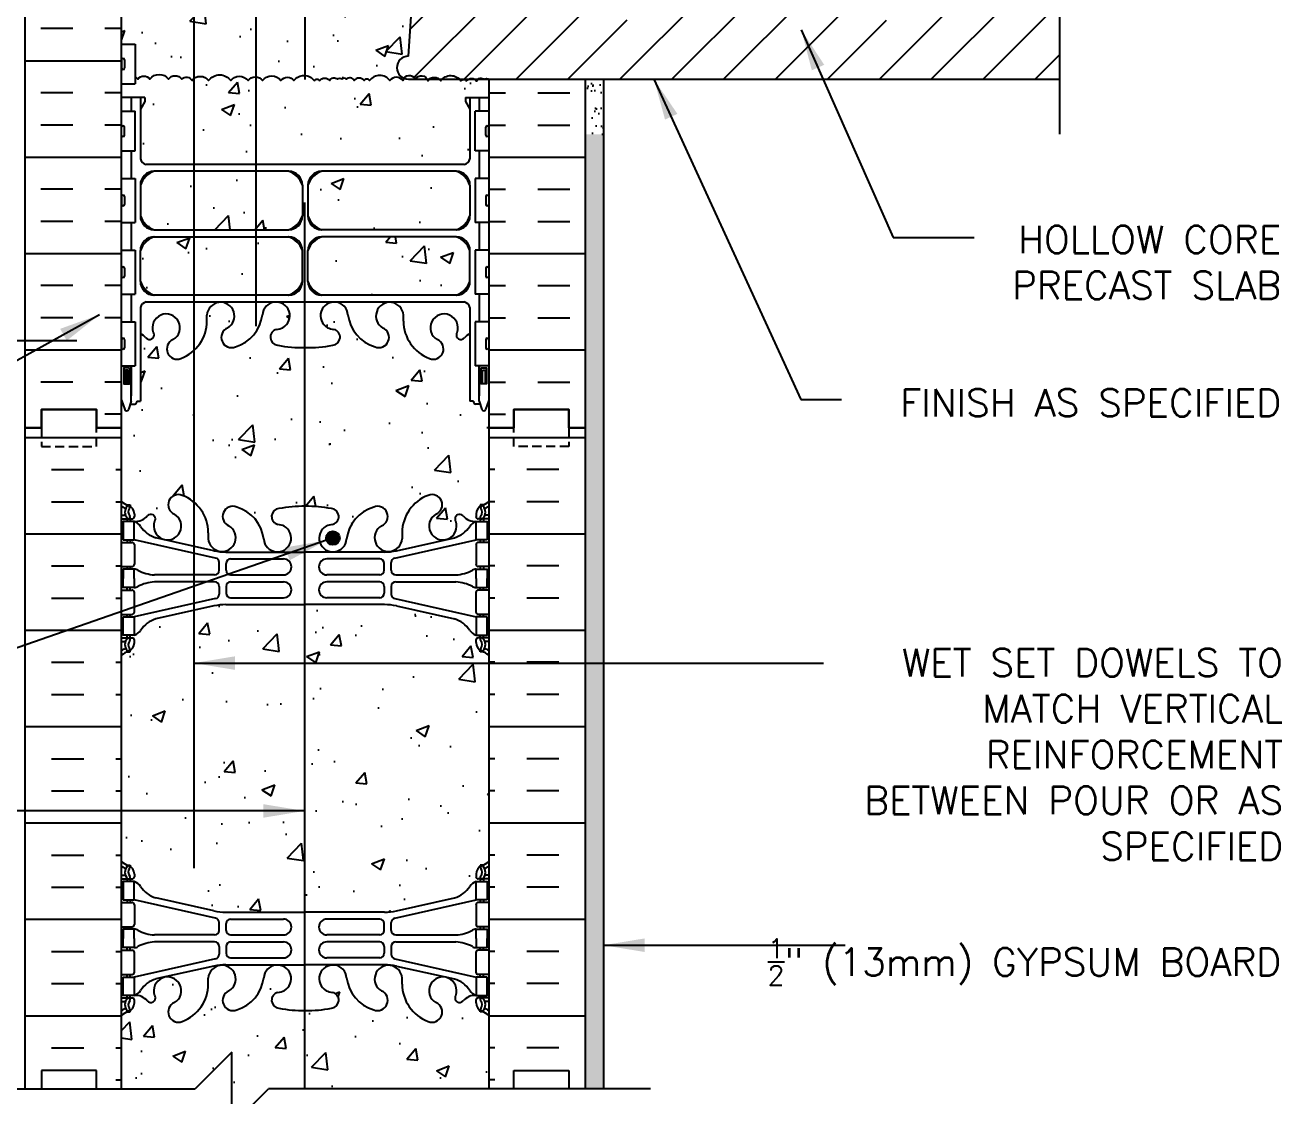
# Model space of a CAD drawing. Header units: inches. Extents: x 236.8 to 293.4, y 159.3 to 228.8.
# Drawn here: x 259.18 to 293.41, y 182.63 to 211.8 of the extents above; entities that cross this region are included whole.
import ezdxf

# ---------------------------------------------------------------- set-up
doc = ezdxf.new("R2010")
doc.units = ezdxf.units.IN
doc.header["$MEASUREMENT"] = 0
doc.linetypes.add('DASHED2', pattern=[0.375, 0.25, -0.125])
for name, color, linetype in [('HATCH', 12, 'Continuous'), ('line25', 2, 'Continuous'), ('LINE3', 3, 'Continuous'), ('LINE50', 5, 'Continuous'), ('LINE9', 9, 'Continuous'), ('TEXT', 4, 'Continuous'), ('Web_Edge', 9, 'Continuous')]:
    doc.layers.add(name, color=color, linetype=linetype)
doc.styles.add('DIM', font='romans.shx', dxfattribs={"width": 0.7})
doc.styles.add('ROMANS', font='romans.shx', dxfattribs={"height": 0.75})
doc.dimstyles.new('ext_12', dxfattribs={"dimscale": 12, "dimtxt": 0.09375, "dimasz": 0.09375, "dimexe": 0.09375, "dimexo": 0.0625, "dimgap": 0.0625, "dimtad": 1, "dimdec": 1, "dimzin": 3, "dimdsep": 46, "dimlunit": 4, "dimtxsty": 'DIM', "dimcen": 0.09, "dimdle": 0.09375, "dimclrt": 4, "dimadec": 0, "dimazin": 0, "dimtfac": 1, "dimtdec": 1, "dimtmove": 2, "dimatfit": 3, "dimfxl": 1, "dimfrac": 2, "dimtolj": 1, "dimtzin": 0, "dimarcsym": 0})

msp = doc.modelspace()

# ---------------------------------------------------------------- hatches: boundary and pattern name
at = {"layer": 'HATCH'}
h = msp.add_hatch(dxfattribs=at)
h.set_pattern_fill('AR-CONC', color=256, scale=0.5)
h.set_pattern_definition([(50, (0, 0), (3.5863, -0.31376), [0.375, -4.125]), (355, (0, 0), (-0.693757, 3.76096), [0.3, -3.3]), (100.4514, (0.299, -0.026), (2.892544, 3.4472), [0.3187, -3.50571]), (46.1842, (0, 1), (5.336207, -0.827596), [0.5625, -6.1875]), (96.6356, (0.4447, 0.931), (4.67331, 4.87059), [0.47805, -5.25857]), (351.1842, (0, 1), (4.67331, 4.87059), [0.45, -4.95]), (21, (0.5, 0.75), (2.984535, -2.013094), [0.375, -4.125]), (326, (0.5, 0.75), (1.216577, 3.62575), [0.3, -3.3]), (71.4514, (0.7487, 0.5822), (4.201112, 1.612656), [0.3187, -3.50571]), (37.5, (0, 0), (0.0607993, 1.6644693), [0, -3.26, 0, -3.35, 0, -3.3125]), (7.5, (0, 0), (1.315348, 1.972059), [0, -1.91, 0, -3.185, 0, -1.2625]), (327.5, (-1.115, 0), (2.669112, -0.1127744), [0, -1.25, 0, -3.9, 0, -5.175]), (317.5, (-1.615, 0), (2.915931, 0.500525), [0, -1.625, 0, -2.59, 0, -3.675])])
h.paths.add_polyline_path([(275.312, 216.824), (275.312, 218.324), (271.304, 218.324), (271.304, 217.926), (271.21, 217.739), (271.116, 217.926), (271.116, 218.324), (270.133, 218.324), (270.046, 217.077, -0.932515), (269.959, 215.833), (269.855, 214.352), (272.88, 214.67, -0.379205)])
h.paths.add_polyline_path([(275.312, 216.824, 0.379205), (272.88, 214.67, 2.637096)])
h.paths.add_polyline_path([(269.855, 214.352), (269.959, 215.833, 0.932515), (270.046, 217.077), (270.133, 218.324), (262.374, 218.324, 0.366745), (262.131, 218.113), (262.131, 217.129), (262.17, 217.129), (262.17, 215.929), (261.805, 215.929), (261.805, 215.179), (262.17, 215.179), (262.17, 213.979), (261.805, 213.979), (261.805, 213.229), (262.17, 213.229), (262.17, 212.029), (261.805, 212.029), (261.805, 211.279), (262.17, 211.279), (262.17, 210.398, -0.08702), (262.243, 210.324, -0.520567), (262.575, 210.324, -0.520567), (263.078, 210.324, -0.520567), (263.44, 210.324, -0.520567), (263.722, 210.284, -0.520567), (264.174, 210.284, -0.520567), (264.778, 210.284, -0.520567), (265.25, 210.284, -0.520567), (265.643, 210.284, -0.520567), (266.146, 210.284, -0.520567), (266.498, 210.284, -0.520567), (267.051, 210.284, -0.520567), (267.202, 210.284, -0.520567), (267.473, 210.284, -0.520567), (267.684, 210.324, -0.520567), (267.805, 210.324, -0.520567), (267.926, 210.324, -0.520567), (268.137, 210.284, -0.520567), (268.408, 210.284, -0.520567), (268.559, 210.284, -0.520567), (269.112, 210.284, -0.520567), (269.464, 210.284, -0.098321), (269.497, 210.348, -0.819194), (269.617, 210.949)])
h.paths.add_polyline_path([(271.805, 225.017), (271.805, 227.824), (265.805, 227.824), (264.805, 226.824), (264.805, 228.824), (263.805, 227.824), (261.805, 227.824), (261.805, 225.017, 0.088416), (261.951, 224.919), (262.041, 224.919), (262.041, 224.878, -0.249069), (262.151, 224.67), (262.151, 224.603, -0.414214), (262.088, 224.54), (262.041, 224.54), (262.041, 224.47), (262.146, 224.47, -0.168672), (262.332, 224.321, 0.17445), (262.739, 224.025), (264.32, 223.672, 0.054974), (264.647, 223.636), (266.805, 223.636), (268.963, 223.636, 0.054974), (269.29, 223.672), (270.871, 224.025, 0.17445), (271.278, 224.321, -0.168672), (271.464, 224.47), (271.569, 224.47), (271.569, 224.54), (271.521, 224.54, -0.414214), (271.459, 224.603), (271.459, 224.67, -0.249069), (271.569, 224.878), (271.569, 224.919), (271.659, 224.919, 0.08841)])
h.paths.add_polyline_path([(271.805, 220.824, 0.08841), (271.659, 220.922), (271.569, 220.922), (271.569, 220.963, -0.249069), (271.459, 221.17), (271.459, 221.238, -0.414214), (271.521, 221.3), (271.569, 221.3), (271.569, 221.37), (271.464, 221.37, 0.231736), (271.106, 221.219, -0.8344), (270.895, 221.345), (270.906, 221.366, 2.155404), (270.368, 221.172, -1), (270.154, 220.661, -0.311223), (269.445, 221.677), (269.446, 221.842, 1.661382), (268.885, 221.489, -1), (268.671, 220.978, -0.30095), (267.935, 221.85, 1.661382), (267.374, 221.497, 0.055617), (267.553, 221.452, -0.843243), (267.519, 221.02, -0.047544), (266.805, 220.955, -0.047544), (266.091, 221.02, -0.843243), (266.057, 221.452, 0.055617), (266.236, 221.497, 1.661382), (265.675, 221.85, -0.30095), (264.939, 220.978, -1), (264.725, 221.489, 1.661382), (264.164, 221.842), (264.165, 221.677, -0.311223), (263.456, 220.661, -1), (263.242, 221.172, 2.155404), (262.703, 221.366), (262.715, 221.345, -0.834375), (262.504, 221.219, 0.23174), (262.146, 221.37), (262.041, 221.37), (262.041, 221.3), (262.088, 221.3, -0.414214), (262.151, 221.238), (262.151, 221.17, -0.249069), (262.041, 220.963), (262.041, 220.922), (261.951, 220.922, 0.088416), (261.805, 220.824), (261.805, 218.824), (261.805, 217.129), (261.881, 217.129), (261.881, 218.131, -0.379462), (262.373, 218.574), (271.706, 218.574, -0.386179), (271.708, 218.324), (272.492, 218.324), (272.492, 218.824), (271.805, 218.824)])
h.paths.add_polyline_path([(271.022, 218.802), (271.397, 218.802), (271.397, 218.677, -1), (271.397, 218.614), (271.022, 218.614, -1), (271.022, 218.677)], flags=16)
h.paths.add_polyline_path([(271.295, 209.512), (271.175, 209.712), (271.175, 209.824), (271.805, 209.824), (271.805, 210.313, 0.05164), (271.795, 210.324), (271.694, 210.324, 0.048564), (271.684, 210.313, 0.031403), (271.672, 210.324), (271.513, 210.324, 0.123253), (271.473, 210.274, 0.112677), (271.418, 210.324), (271.255, 210.324, 0.10977), (271.201, 210.276, 0.520567), (271.05, 210.277, 0.045843), (271.011, 210.324), (270.535, 210.324, 0.042966), (270.497, 210.28, 0.07036), (270.456, 210.324), (270.185, 210.324, 0.067475), (270.145, 210.282, 0.061742), (270.128, 210.324), (269.617, 210.324, -0.099388), (269.497, 210.348, 0.098321), (269.464, 210.284, 0.520567), (269.112, 210.284, 0.520567), (268.559, 210.284, 0.520567), (268.408, 210.284, 0.520567), (268.137, 210.284, 0.520567), (267.926, 210.324, 0.520567), (267.805, 210.324, 0.520567), (267.684, 210.324, 0.520567), (267.473, 210.284, 0.520567), (267.202, 210.284, 0.520567), (267.051, 210.284, 0.520567), (266.498, 210.284, 0.520567), (266.146, 210.284, 0.520567), (265.643, 210.284, 0.520567), (265.25, 210.284, 0.520567), (264.778, 210.284, 0.520567), (264.174, 210.284, 0.520567), (263.722, 210.284, 0.520567), (263.44, 210.324, 0.520567), (263.078, 210.324, 0.520567), (262.575, 210.324, 0.520567), (262.243, 210.324, 0.08702), (262.17, 210.398), (262.17, 210.199), (261.805, 210.199), (261.805, 209.824), (262.435, 209.824), (262.435, 209.712), (262.315, 209.512), (262.315, 208.15, 0.268156), (262.476, 208.002), (271.134, 208.002, 0.268138), (271.295, 208.15)])
h.paths.add_polyline_path([(266.729, 207.44, 0.225652), (266.354, 207.815), (262.69, 207.815, 0.225652), (262.315, 207.44), (262.315, 206.599, 0.225652), (262.69, 206.224), (266.354, 206.224, 0.225652), (266.729, 206.599)])
h.paths.add_polyline_path([(266.354, 206.033), (262.69, 206.033, 0.225652), (262.315, 205.658), (262.315, 204.818, 0.225652), (262.69, 204.443), (266.354, 204.443, 0.225652), (266.729, 204.818), (266.729, 205.658, 0.225652)])
h.paths.add_polyline_path([(271.295, 205.658, 0.225652), (270.92, 206.033), (267.256, 206.033, 0.225652), (266.881, 205.658), (266.881, 204.818, 0.225652), (267.256, 204.443), (270.92, 204.443, 0.225652), (271.295, 204.818)])
h.paths.add_polyline_path([(271.295, 207.44, 0.225652), (270.92, 207.815), (267.256, 207.815, 0.225652), (266.881, 207.44), (266.881, 206.599, 0.225652), (267.256, 206.224), (270.92, 206.224, 0.225652), (271.295, 206.599)])
h.paths.add_polyline_path([(271.805, 201.584), (271.72, 201.323, -0.6), (271.62, 201.323), (271.571, 201.473), (271.445, 201.473, -0.414214), (271.395, 201.523), (271.395, 201.553), (271.295, 201.553), (271.295, 203.39, 0.108935), (271.142, 203.277, -0.8344), (270.931, 203.403), (270.942, 203.424, 2.155404), (270.404, 203.23, -1), (270.19, 202.718, -0.311223), (269.481, 203.734), (269.482, 203.899, 1.661382), (268.921, 203.547, -1), (268.707, 203.036, -0.30095), (267.971, 203.908, 1.661382), (267.41, 203.555, 0.055617), (267.589, 203.51, -0.843243), (267.555, 203.077, -0.049932), (266.805, 203.013, -0.049932), (266.055, 203.077, -0.843243), (266.021, 203.51, 0.055617), (266.2, 203.555, 1.661382), (265.639, 203.908, -0.30095), (264.903, 203.036, -1), (264.689, 203.547, 1.661382), (264.128, 203.899), (264.129, 203.734, -0.311223), (263.42, 202.718, -1), (263.206, 203.23, 2.155404), (262.667, 203.424), (262.679, 203.403, -0.834375), (262.468, 203.277, 0.108938), (262.315, 203.39), (262.315, 201.553), (262.215, 201.553), (262.215, 201.523, -0.414214), (262.165, 201.473), (262.039, 201.473), (261.99, 201.323, -0.6), (261.89, 201.323), (261.805, 201.584), (261.805, 200.824), (261.805, 198.824, 0.088416), (261.951, 198.727), (262.041, 198.727), (262.041, 198.685, -0.249069), (262.151, 198.478), (262.151, 198.411, -0.414214), (262.088, 198.348), (262.041, 198.348), (262.041, 198.278), (262.146, 198.278, 0.231736), (262.504, 198.429, -0.8344), (262.715, 198.304), (262.703, 198.282, 2.155404), (263.242, 198.477, -1), (263.456, 198.988, -0.311223), (264.165, 197.972), (264.164, 197.807, 1.661382), (264.725, 198.159, -1), (264.939, 198.671, -0.30095), (265.675, 197.798, 1.661382), (266.236, 198.151, 0.055617), (266.057, 198.197, -0.843243), (266.091, 198.629, -0.047544), (266.805, 198.694, -0.047544), (267.519, 198.629, -0.843243), (267.553, 198.197, 0.055617), (267.374, 198.151, 1.661382), (267.935, 197.798, -0.30095), (268.671, 198.671, -1), (268.885, 198.159, 1.661382), (269.446, 197.807), (269.445, 197.972, -0.311223), (270.154, 198.988, -1), (270.368, 198.477, 2.155404), (270.906, 198.282), (270.895, 198.304, -0.834375), (271.106, 198.429, 0.23174), (271.464, 198.278), (271.569, 198.278), (271.569, 198.348), (271.521, 198.348, -0.414214), (271.459, 198.411), (271.459, 198.478, -0.249069), (271.569, 198.685), (271.569, 198.727), (271.659, 198.727, 0.08841), (271.805, 198.824)])
h.paths.add_polyline_path([(271.805, 194.632, 0.08841), (271.659, 194.729), (271.569, 194.729), (271.569, 194.771, -0.249069), (271.459, 194.978), (271.459, 195.046, -0.414214), (271.521, 195.108), (271.569, 195.108), (271.569, 195.178), (271.464, 195.178, -0.155529), (271.288, 195.312, 0.180914), (270.871, 195.623), (269.29, 195.976, 0.054974), (268.963, 196.012), (266.805, 196.012), (264.647, 196.012, 0.054974), (264.32, 195.976), (262.739, 195.623, 0.180914), (262.322, 195.312, -0.155529), (262.146, 195.178), (262.041, 195.178), (262.041, 195.108), (262.088, 195.108, -0.414214), (262.151, 195.046), (262.151, 194.978, -0.249069), (262.041, 194.771), (262.041, 194.729), (261.951, 194.729, 0.088416), (261.805, 194.632), (261.805, 189.017, 0.088416), (261.951, 188.919), (262.041, 188.919), (262.041, 188.878, -0.249069), (262.151, 188.67), (262.151, 188.603, -0.414214), (262.088, 188.54), (262.041, 188.54), (262.041, 188.47), (262.146, 188.47, -0.155529), (262.322, 188.336, 0.180914), (262.739, 188.025), (264.32, 187.672, 0.054974), (264.647, 187.636), (266.805, 187.636), (268.963, 187.636, 0.054974), (269.29, 187.672), (270.871, 188.025, 0.180914), (271.288, 188.336, -0.155529), (271.464, 188.47), (271.569, 188.47), (271.569, 188.54), (271.521, 188.54, -0.414214), (271.459, 188.603), (271.459, 188.67, -0.249069), (271.569, 188.878), (271.569, 188.919), (271.659, 188.919, 0.08841), (271.805, 189.017)])
h.paths.add_polyline_path([(271.805, 184.824, 0.08841), (271.659, 184.922), (271.569, 184.922), (271.569, 184.963, -0.249069), (271.459, 185.17), (271.459, 185.238, -0.414214), (271.521, 185.3), (271.569, 185.3), (271.569, 185.37), (271.464, 185.37, 0.231736), (271.106, 185.219, -0.8344), (270.895, 185.345), (270.906, 185.366, 2.155404), (270.368, 185.172, -1), (270.154, 184.661, -0.311223), (269.445, 185.677), (269.446, 185.842, 1.661382), (268.885, 185.489, -1), (268.671, 184.978, -0.30095), (267.935, 185.85, 1.661382), (267.374, 185.497, 0.055617), (267.553, 185.452, -0.843243), (267.519, 185.02, -0.047544), (266.805, 184.955, -0.047544), (266.091, 185.02, -0.843243), (266.057, 185.452, 0.055617), (266.236, 185.497, 1.661382), (265.675, 185.85, -0.30095), (264.939, 184.978, -1), (264.725, 185.489, 1.661382), (264.164, 185.842), (264.165, 185.677, -0.311223), (263.456, 184.661, -1), (263.242, 185.172, 2.155404), (262.703, 185.366), (262.715, 185.345, -0.834375), (262.504, 185.219, 0.23174), (262.146, 185.37), (262.041, 185.37), (262.041, 185.3), (262.088, 185.3, -0.414214), (262.151, 185.238), (262.151, 185.17, -0.249069), (262.041, 184.963), (262.041, 184.922), (261.951, 184.922, 0.088416), (261.805, 184.824), (261.805, 182.824), (263.805, 182.824), (264.805, 183.824), (264.805, 181.824), (265.805, 182.824), (271.805, 182.824)])
h = msp.add_hatch(dxfattribs=at)
h.set_pattern_fill('INSUL', color=256, scale=7, angle=180, style=0)
h.set_pattern_definition([(180, (269.222, 200.3242), (-3e-16, -2.625), []), (180, (269.222, 199.4492), (-3e-16, -2.625), [0.875, -0.875]), (180, (269.222, 198.5742), (-3e-16, -2.625), [0.875, -0.875])])
h.paths.add_polyline_path([(259.18, 200.824), (259.617, 200.824), (259.617, 201.324), (261.117, 201.324), (261.117, 200.824), (261.805, 200.824), (261.805, 218.824), (261.555, 218.824), (261.117, 218.824), (261.117, 218.324), (259.617, 218.324), (259.617, 218.824), (259.18, 218.824)])
h = msp.add_hatch(dxfattribs=at)
h.set_pattern_fill('ANSI31', color=256, scale=8, style=0)
h.paths.add_polyline_path([(272.88, 214.67), (269.855, 214.352), (269.855, 214.344), (269.617, 210.949, 0.819194), (269.497, 210.348, -0.537746), (269.805, 210.324, -0.585553), (270.128, 210.324), (270.185, 210.324, -0.356381), (270.456, 210.324), (270.535, 210.324, -0.412476), (271.011, 210.324), (271.255, 210.324, -0.264341), (271.418, 210.324), (271.513, 210.324, -0.337993), (271.672, 210.324), (271.694, 210.324, -0.399461), (271.795, 210.324), (287.356, 210.324), (287.356, 214.324), (287.916, 214.884, -0.047162), (288.054, 215.324), (287.356, 215.324), (286.356, 215.324), (287.356, 216.324), (287.356, 218.324), (275.312, 218.324), (275.312, 216.824, -2.637096)])
h.paths.add_polyline_path([(280.362, 214.374, -1), (285.262, 214.374, -1)], flags=16)
h = msp.add_hatch(dxfattribs=at)
h.set_pattern_fill('INSUL', color=256, scale=7, angle=180, style=0)
h.set_pattern_definition([(7e-15, (264.388, 200.3242), (3e-16, -2.625), []), (7e-15, (264.388, 199.4492), (3e-16, -2.625), [0.875, -0.875]), (7e-15, (264.388, 198.5742), (3e-16, -2.625), [0.875, -0.875])])
h.paths.add_polyline_path([(274.43, 210.324), (271.805, 210.324), (271.805, 200.824), (272.492, 200.824), (272.492, 201.324), (273.992, 201.324), (273.992, 200.824), (274.43, 200.824)])
h = msp.add_hatch(dxfattribs=at)
h.set_pattern_fill('AR-SAND', color=256, scale=0.25, style=0)
h.set_pattern_definition([(37.5, (274.42995, 208.82425), (-0.01575, 0.48171), [0, -0.38, 0, -0.425, 0, -0.40625]), (7.5, (274.42995, 208.82425), (0.44244, 0.70554), [0, -0.205, 0, -0.3425, 0, -0.13125]), (327.5, (274.12245, 208.82425), (0.77854, 0.00141), [0, -0.125, 0, -0.45, 0, -0.5875]), (317.5, (274.12245, 208.82425), (0.75153, 0.21942), [0, -0.0625, 0, -0.295, 0, -0.3375])])
h.paths.add_polyline_path([(274.93, 210.324), (274.43, 210.324), (274.43, 208.824), (274.93, 208.824)])
h = msp.add_hatch(dxfattribs=at)
h.set_pattern_fill('AR-SAND', color=256, scale=0.25, style=0)
h.set_pattern_definition([(37.5, (137.71563, 0.6098), (-0.01574834, 0.48170594), [0, -0.38, 0, -0.425, 0, -0.40625]), (7.5, (137.7156, 0.6098), (0.4424442, 0.7055365), [0, -0.205, 0, -0.3425, 0, -0.13125]), (327.5, (137.40813, 0.6098), (0.7785355, 0.00141476), [0, -0.125, 0, -0.45, 0, -0.5875]), (317.5, (137.4081, 0.6098), (0.7515317, 0.2194189), [0, -0.0625, 0, -0.295, 0, -0.3375])])
h.paths.add_polyline_path([(274.93, 208.824), (274.43, 208.824), (274.43, 182.824), (274.93, 182.824)])
h = msp.add_hatch(dxfattribs=at)
h.set_pattern_fill('INSUL', color=256, scale=7, style=0)
h.set_pattern_definition([(7e-15, (-2664.3566, -214.1853), (0, 2.625), []), (7e-15, (-2664.3566, -213.3103), (0, 2.625), [0.875, -0.875]), (7e-15, (-2664.3566, -212.4353), (0, 2.625), [0.875, -0.875])])
h.paths.add_polyline_path([(259.18, 182.824), (259.617, 182.824), (259.617, 183.324), (261.117, 183.324), (261.117, 182.824), (261.805, 182.824), (261.805, 200.824), (261.117, 200.824), (261.117, 201.324), (259.617, 201.324), (259.617, 200.824), (259.18, 200.824)])
h = msp.add_hatch(dxfattribs=at)
h.set_pattern_fill('INSUL', color=256, scale=7, style=0)
h.set_pattern_definition([(180, (3197.9665, -214.1853), (0, 2.625), []), (180, (3197.9665, -213.3103), (0, 2.625), [0.875, -0.875]), (180, (3197.9665, -212.4353), (0, 2.625), [0.875, -0.875])])
h.paths.add_polyline_path([(274.43, 182.824), (273.992, 182.824), (273.992, 183.324), (272.492, 183.324), (272.492, 182.824), (271.805, 182.824), (271.805, 200.824), (272.492, 200.824), (272.492, 201.324), (273.992, 201.324), (273.992, 200.824), (274.43, 200.824)])
at = {"layer": 'LINE3'}
msp.add_hatch(color=256, dxfattribs=at).paths.add_polyline_path([(267.373, 197.826, 1), (267.748, 197.826, 1)])

# ---------------------------------------------------------------- linework, layer by layer
at = {"layer": 'HATCH'}
msp.add_line((271.38, 198.291), (271.38, 198.291), dxfattribs=at)
for points in [[(262.17, 210.398, -0.08702), (262.243, 210.324, -0.520567), (262.575, 210.324, -0.520567), (263.078, 210.324, -0.520567), (263.44, 210.324, -0.520567), (263.722, 210.284, -0.520567), (264.174, 210.284, -0.520567), (264.778, 210.284, -0.520567), (265.25, 210.284, -0.520567), (265.643, 210.284, -0.520567), (266.146, 210.284, -0.520567), (266.498, 210.284, -0.520567), (267.051, 210.284, -0.520567), (267.202, 210.284, -0.520567), (267.473, 210.284, -0.520567), (267.684, 210.324, -0.520567), (267.805, 210.324)], [(269.805, 210.324, 0.671574), (269.464, 210.284, 0.520567), (269.112, 210.284, 0.520567), (268.559, 210.284, 0.520567), (268.408, 210.284, 0.520567), (268.137, 210.284, 0.520567), (267.926, 210.324, 0.520567), (267.805, 210.324)], [(269.805, 210.324, -0.671574), (270.145, 210.282, -0.520567), (270.497, 210.28, -0.520567), (271.05, 210.277, -0.520567), (271.201, 210.276, -0.520567), (271.473, 210.274, -0.520567), (271.684, 210.313, -0.520567), (271.805, 210.313)]]:
    msp.add_lwpolyline(points, format="xyb", dxfattribs=at)
at = {"layer": 'line25'}
for p, q in [((261.805, 200.824), (261.805, 218.824)), ((269.617, 210.949), (269.855, 214.352)), ((261.805, 211.279), (262.17, 211.279)), ((262.17, 211.279), (262.17, 210.199)), ((269.617, 210.324), (287.356, 210.324)), ((271.805, 210.324), (271.805, 182.824)), ((261.805, 210.199), (262.17, 210.199)), ((261.805, 209.449), (262.17, 209.449)), ((262.17, 208.369), (262.17, 209.449)), ((271.805, 209.449), (271.44, 209.449)), ((271.44, 208.369), (271.44, 209.449)), ((261.805, 208.369), (262.17, 208.369)), ((271.805, 208.369), (271.44, 208.369)), ((261.805, 207.619), (262.17, 207.619)), ((262.17, 207.619), (262.17, 206.419)), ((271.805, 207.619), (271.44, 207.619)), ((271.44, 207.619), (271.44, 206.419)), ((261.805, 206.419), (262.17, 206.419)), ((271.805, 206.419), (271.44, 206.419)), ((261.805, 205.669), (262.17, 205.669)), ((262.17, 205.669), (262.17, 204.469)), ((271.805, 205.669), (271.44, 205.669)), ((271.44, 205.669), (271.44, 204.469)), ((261.805, 204.469), (262.17, 204.469)), ((271.805, 204.469), (271.44, 204.469)), ((261.805, 203.719), (262.17, 203.719)), ((262.17, 203.719), (262.17, 202.519)), ((271.805, 203.719), (271.44, 203.719)), ((271.44, 203.719), (271.44, 202.519)), ((261.805, 202.519), (262.17, 202.519)), ((271.805, 202.519), (271.44, 202.519)), ((261.805, 182.824), (261.805, 200.824))]:
    msp.add_line(p, q, dxfattribs=at)
msp.add_arc((269.617, 210.637), 0.313, 90, 270, dxfattribs=at)
at = {"layer": 'LINE3'}
for p, q in [((263.768, 227.787), (263.768, 188.835)), ((266.796, 227.824), (266.796, 210.317)), ((265.471, 203.598), (265.471, 214.867)), ((266.788, 206.968), (266.788, 182.824))]:
    msp.add_line(p, q, dxfattribs=at)
msp.add_circle((267.561, 197.826), 0.188, dxfattribs=at)
at = {"layer": 'LINE50'}
for p, q in [((274.43, 210.324), (274.43, 182.824)), ((259.18, 182.824), (259.18, 200.824)), ((261.117, 183.324), (259.617, 183.324)), ((259.617, 183.324), (259.617, 182.824)), ((261.117, 182.824), (261.117, 183.324)), ((272.492, 182.824), (272.492, 183.324)), ((272.492, 183.324), (273.992, 183.324)), ((273.992, 183.324), (273.992, 182.824))]:
    msp.add_line(p, q, dxfattribs=at)
for points in [[(259.617, 200.824), (259.18, 200.824), (259.18, 218.824), (259.617, 218.824), (259.617, 219.324), (261.117, 219.324), (261.117, 218.824), (261.555, 218.824), (261.805, 218.824)], [(259.18, 200.824), (259.617, 200.824), (259.617, 201.324), (261.117, 201.324), (261.117, 200.824), (261.805, 200.824)], [(261.805, 200.824), (261.117, 200.824), (261.117, 201.324), (259.617, 201.324), (259.617, 200.824), (259.18, 200.824)], [(274.43, 200.824), (273.992, 200.824), (273.992, 201.324), (272.492, 201.324), (272.492, 200.824), (271.805, 200.824)], [(271.805, 200.824), (272.492, 200.824), (272.492, 201.324), (273.992, 201.324), (273.992, 200.824), (274.43, 200.824)], [(261.805, 200.824), (261.555, 200.824), (261.117, 200.824)], [(271.805, 200.824), (272.055, 200.824), (272.492, 200.824)]]:
    msp.add_lwpolyline(points, dxfattribs=at)
at = {"layer": 'LINE9'}
for p, q in [((261.805, 210.849), (261.805, 210.629)), ((261.805, 210.794), (261.805, 210.794)), ((261.805, 210.684), (261.805, 210.684)), ((261.845, 210.889), (261.845, 210.889)), ((261.845, 210.589), (261.845, 210.589)), ((261.885, 210.849), (261.885, 210.629)), ((274.93, 210.324), (274.93, 182.824)), ((261.805, 208.799), (261.805, 209.019)), ((261.805, 208.964), (261.805, 208.964)), ((261.845, 209.059), (261.845, 209.059)), ((261.885, 208.799), (261.885, 209.019)), ((271.725, 208.799), (271.725, 209.019)), ((271.765, 209.059), (271.765, 209.059)), ((271.805, 208.799), (271.805, 209.019)), ((271.805, 208.964), (271.805, 208.964)), ((261.805, 208.854), (261.805, 208.854)), ((261.845, 208.759), (261.845, 208.759)), ((271.765, 208.759), (271.765, 208.759)), ((271.805, 208.854), (271.805, 208.854)), ((261.845, 207.169), (261.845, 207.169)), ((271.765, 207.169), (271.765, 207.169)), ((261.805, 207.129), (261.805, 206.909)), ((261.805, 207.074), (261.805, 207.074)), ((261.805, 206.964), (261.805, 206.964)), ((261.845, 206.869), (261.845, 206.869)), ((261.885, 207.129), (261.885, 206.909)), ((271.725, 207.129), (271.725, 206.909)), ((271.765, 206.869), (271.765, 206.869)), ((271.805, 207.129), (271.805, 206.909)), ((271.805, 207.074), (271.805, 207.074)), ((271.805, 206.964), (271.805, 206.964)), ((261.805, 205.179), (261.805, 204.959)), ((261.805, 205.124), (261.805, 205.124)), ((261.885, 205.179), (261.885, 204.959)), ((271.725, 205.179), (271.725, 204.959)), ((271.805, 205.179), (271.805, 204.959)), ((271.805, 205.124), (271.805, 205.124)), ((261.805, 205.014), (261.805, 205.014)), ((261.845, 204.919), (261.845, 204.919)), ((271.765, 204.919), (271.765, 204.919)), ((271.805, 205.014), (271.805, 205.014)), ((258.587, 203.208), (260.587, 203.208)), ((261.805, 203.229), (261.805, 203.009)), ((261.805, 203.174), (261.805, 203.174)), ((261.805, 203.064), (261.805, 203.064)), ((261.845, 203.269), (261.845, 203.269)), ((261.885, 203.229), (261.885, 203.009)), ((271.725, 203.229), (271.725, 203.009)), ((271.765, 203.269), (271.765, 203.269)), ((271.805, 203.229), (271.805, 203.009)), ((271.805, 203.174), (271.805, 203.174)), ((271.805, 203.064), (271.805, 203.064)), ((261.845, 202.969), (261.845, 202.969)), ((271.765, 202.969), (271.765, 202.969)), ((264.805, 183.824), (263.805, 182.824)), ((264.805, 181.824), (264.805, 183.824)), ((253.401, 182.824), (263.805, 182.824)), ((264.805, 181.824), (265.805, 182.824)), ((276.209, 182.824), (265.805, 182.824))]:
    msp.add_line(p, q, dxfattribs=at)
msp.add_lwpolyline([(287.356, 220.231), (287.356, 216.324), (286.356, 215.324), (287.356, 215.324), (288.356, 215.324), (287.356, 214.324), (287.356, 208.824)], dxfattribs=at)
at = {"layer": 'LINE9', "linetype": 'DASHED2'}
for points in [[(259.617, 200.824), (259.617, 200.824), (259.617, 200.324), (261.117, 200.324), (261.117, 200.824), (261.117, 200.824)], [(273.992, 200.824), (273.992, 200.824), (273.992, 200.324), (272.492, 200.324), (272.492, 200.824), (272.492, 200.824)]]:
    msp.add_lwpolyline(points, dxfattribs=at)
at = {"layer": 'LINE9'}
for centre, start, end in [((261.845, 210.849), 90, 180), ((261.845, 210.629), 180, 270), ((261.845, 210.849), 0, 90), ((261.845, 210.629), 270, 0), ((261.845, 209.019), 90, 180), ((261.845, 209.019), 360, 90), ((271.765, 209.019), 90, 180), ((271.765, 209.019), 0, 90), ((261.845, 208.799), 180, 270), ((261.845, 208.799), 270, 0), ((271.765, 208.799), 180, 270), ((271.765, 208.799), 270, 0), ((261.845, 207.129), 90, 180), ((261.845, 207.129), 0, 90), ((271.765, 207.129), 90, 180), ((271.765, 207.129), 360, 90), ((261.845, 206.909), 180, 270), ((261.845, 206.909), 270, 0), ((271.765, 206.909), 180, 270), ((271.765, 206.909), 270, 0), ((261.845, 205.179), 90, 180), ((261.845, 205.179), 0, 90), ((271.765, 205.179), 90, 180), ((271.765, 205.179), 360, 90), ((261.845, 204.959), 180, 270), ((261.845, 204.959), 270, 0), ((271.765, 204.959), 180, 270), ((271.765, 204.959), 270, 0), ((261.845, 203.229), 90, 180), ((261.845, 203.229), 0, 90), ((271.765, 203.229), 90, 180), ((271.765, 203.229), 360, 90), ((261.845, 203.009), 180, 270), ((261.845, 203.009), 270, 0), ((271.765, 203.009), 180, 270), ((271.765, 203.009), 270, 0)]:
    msp.add_arc(centre, 0.04, start, end, dxfattribs=at)
at = {"layer": 'Web_Edge'}
for p, q in [((262.425, 209.824), (261.805, 209.824)), ((262.435, 209.824), (261.805, 209.824)), ((262.315, 209.824), (262.315, 208.15)), ((262.435, 209.712), (262.315, 209.512)), ((262.435, 209.712), (262.315, 209.512)), ((262.435, 209.824), (262.435, 209.712)), ((262.435, 209.824), (262.435, 209.712)), ((271.175, 209.824), (271.805, 209.824)), ((271.175, 209.824), (271.805, 209.824)), ((271.175, 209.824), (271.175, 209.712)), ((271.175, 209.824), (271.175, 209.712)), ((271.175, 209.712), (271.295, 209.512)), ((271.175, 209.712), (271.295, 209.512)), ((271.295, 209.824), (271.295, 208.15)), ((271.134, 208.002), (262.476, 208.002)), ((266.354, 207.815), (262.69, 207.815)), ((270.92, 207.815), (267.256, 207.815)), ((262.315, 207.44), (262.315, 206.599)), ((266.729, 207.44), (266.729, 206.599)), ((266.881, 207.441), (266.881, 206.6)), ((271.295, 207.44), (271.295, 206.599)), ((262.69, 206.224), (266.354, 206.224)), ((270.92, 206.224), (267.256, 206.224)), ((262.69, 206.033), (266.354, 206.033)), ((270.92, 206.033), (267.256, 206.033)), ((262.315, 204.818), (262.315, 205.658)), ((266.729, 204.818), (266.729, 205.658)), ((266.881, 204.817), (266.881, 205.658)), ((271.295, 204.818), (271.295, 205.658)), ((266.354, 204.443), (262.69, 204.443)), ((270.92, 204.443), (267.256, 204.443)), ((262.315, 204.107), (262.315, 201.553)), ((271.134, 204.255), (262.476, 204.255)), ((271.295, 204.107), (271.295, 201.553)), ((264.129, 203.734), (264.128, 203.899)), ((269.481, 203.734), (269.482, 203.899)), ((262.667, 203.424), (262.679, 203.403)), ((270.942, 203.424), (270.931, 203.403)), ((262.065, 201.553), (262.065, 202.519)), ((271.545, 201.553), (271.545, 202.519)), ((261.805, 201.584), (261.89, 201.323)), ((262.065, 201.553), (261.99, 201.323)), ((262.039, 201.473), (262.165, 201.473)), ((262.215, 201.553), (262.315, 201.553)), ((262.215, 201.553), (262.215, 201.523)), ((262.215, 201.523), (262.215, 201.523)), ((271.395, 201.553), (271.295, 201.553)), ((271.395, 201.553), (271.395, 201.523)), ((271.395, 201.523), (271.395, 201.523)), ((271.571, 201.473), (271.445, 201.473)), ((271.545, 201.553), (271.62, 201.323)), ((271.805, 201.584), (271.72, 201.323)), ((261.951, 198.727), (262.041, 198.727)), ((262.041, 198.727), (262.041, 198.685)), ((271.659, 198.727), (271.569, 198.727)), ((271.569, 198.727), (271.569, 198.685)), ((261.805, 198.448), (261.883, 198.448)), ((261.805, 198.348), (262.088, 198.348)), ((261.951, 198.348), (261.951, 198.278)), ((262.041, 198.348), (262.041, 198.278)), ((262.151, 198.478), (262.151, 198.411)), ((262.703, 198.282), (262.715, 198.304)), ((270.906, 198.282), (270.895, 198.304)), ((271.459, 198.478), (271.459, 198.411)), ((271.805, 198.348), (271.521, 198.348)), ((271.569, 198.348), (271.569, 198.278)), ((271.659, 198.348), (271.659, 198.278)), ((271.805, 198.448), (271.727, 198.448)), ((264.165, 197.972), (264.164, 197.807)), ((269.445, 197.972), (269.446, 197.807)), ((261.805, 197.708), (262.088, 197.708)), ((261.951, 197.778), (261.951, 197.708)), ((262.041, 197.778), (262.041, 197.708)), ((264.364, 197.281), (262.146, 197.778)), ((262.151, 197.646), (262.151, 197.111)), ((264.32, 197.48), (262.739, 197.833)), ((269.246, 197.281), (271.464, 197.778)), ((269.29, 197.48), (270.871, 197.833)), ((271.459, 197.646), (271.459, 197.111)), ((271.805, 197.708), (271.521, 197.708)), ((271.569, 197.778), (271.569, 197.708)), ((271.659, 197.778), (271.659, 197.708)), ((264.647, 197.444), (266.805, 197.444)), ((264.774, 197.257), (266.213, 197.257)), ((268.963, 197.444), (266.805, 197.444)), ((268.836, 197.257), (267.397, 197.257)), ((261.805, 197.048), (262.088, 197.048)), ((261.951, 197.048), (261.951, 196.978)), ((262.041, 197.048), (262.041, 196.978)), ((264.461, 196.947), (264.461, 197.159)), ((264.649, 196.948), (264.649, 197.132)), ((268.961, 196.948), (268.961, 197.132)), ((269.149, 196.947), (269.149, 197.159)), ((271.805, 197.048), (271.521, 197.048)), ((271.569, 197.048), (271.569, 196.978)), ((271.659, 197.048), (271.659, 196.978)), ((264.336, 196.822), (262.699, 196.822)), ((264.336, 196.634), (262.699, 196.634)), ((264.774, 196.823), (266.213, 196.823)), ((264.774, 196.633), (266.213, 196.633)), ((268.836, 196.823), (267.397, 196.823)), ((268.836, 196.633), (267.397, 196.633)), ((269.274, 196.822), (270.911, 196.822)), ((269.274, 196.634), (270.911, 196.634)), ((261.805, 196.408), (262.088, 196.408)), ((261.951, 196.408), (261.951, 196.478)), ((262.041, 196.408), (262.041, 196.478)), ((262.151, 195.811), (262.151, 196.346)), ((264.461, 196.509), (264.461, 196.297)), ((264.649, 196.508), (264.649, 196.324)), ((264.774, 196.199), (266.213, 196.199)), ((268.836, 196.199), (267.397, 196.199)), ((268.961, 196.508), (268.961, 196.324)), ((269.149, 196.509), (269.149, 196.297)), ((271.459, 195.811), (271.459, 196.346)), ((271.805, 196.408), (271.521, 196.408)), ((271.569, 196.408), (271.569, 196.478)), ((271.659, 196.408), (271.659, 196.478)), ((264.364, 196.175), (262.146, 195.678)), ((264.32, 195.976), (262.739, 195.623)), ((264.647, 196.012), (266.805, 196.012)), ((268.963, 196.012), (266.805, 196.012)), ((269.246, 196.175), (271.464, 195.678)), ((269.29, 195.976), (270.871, 195.623)), ((261.805, 195.748), (262.088, 195.748)), ((261.951, 195.678), (261.951, 195.748)), ((262.041, 195.678), (262.041, 195.748)), ((271.805, 195.748), (271.521, 195.748)), ((271.569, 195.678), (271.569, 195.748)), ((271.659, 195.678), (271.659, 195.748)), ((261.951, 195.108), (261.951, 195.178)), ((262.041, 195.108), (262.041, 195.178)), ((271.569, 195.108), (271.569, 195.178)), ((271.659, 195.108), (271.659, 195.178)), ((261.805, 195.108), (262.088, 195.108)), ((261.805, 195.008), (261.883, 195.008)), ((262.151, 194.978), (262.151, 195.046)), ((271.459, 194.978), (271.459, 195.046)), ((271.805, 195.108), (271.521, 195.108)), ((271.805, 195.008), (271.727, 195.008)), ((261.951, 194.729), (262.041, 194.729)), ((262.041, 194.729), (262.041, 194.771)), ((271.569, 194.729), (271.569, 194.771)), ((271.659, 194.729), (271.569, 194.729)), ((261.951, 188.919), (262.041, 188.919)), ((262.041, 188.919), (262.041, 188.878)), ((262.151, 188.67), (262.151, 188.603)), ((271.459, 188.67), (271.459, 188.603)), ((271.659, 188.919), (271.569, 188.919)), ((271.569, 188.919), (271.569, 188.878)), ((261.805, 188.64), (261.883, 188.64)), ((261.805, 188.54), (262.088, 188.54)), ((261.951, 188.54), (261.951, 188.47)), ((262.041, 188.54), (262.041, 188.47)), ((271.805, 188.54), (271.521, 188.54)), ((271.569, 188.54), (271.569, 188.47)), ((271.659, 188.54), (271.659, 188.47)), ((271.805, 188.64), (271.727, 188.64)), ((264.32, 187.672), (262.739, 188.025)), ((269.29, 187.672), (270.871, 188.025)), ((261.805, 187.9), (262.088, 187.9)), ((261.951, 187.97), (261.951, 187.9)), ((262.041, 187.97), (262.041, 187.9)), ((264.364, 187.474), (262.146, 187.97)), ((262.151, 187.838), (262.151, 187.303)), ((264.647, 187.636), (266.805, 187.636)), ((268.963, 187.636), (266.805, 187.636)), ((269.246, 187.474), (271.464, 187.97)), ((271.459, 187.838), (271.459, 187.303)), ((271.805, 187.9), (271.521, 187.9)), ((271.569, 187.97), (271.569, 187.9)), ((271.659, 187.97), (271.659, 187.9)), ((264.461, 187.14), (264.461, 187.352)), ((264.649, 187.14), (264.649, 187.324)), ((264.774, 187.449), (266.213, 187.449)), ((268.836, 187.449), (267.397, 187.449)), ((268.961, 187.14), (268.961, 187.324)), ((269.149, 187.14), (269.149, 187.352)), ((261.805, 187.24), (262.088, 187.24)), ((261.951, 187.24), (261.951, 187.17)), ((262.041, 187.24), (262.041, 187.17)), ((264.336, 187.015), (262.699, 187.015)), ((264.774, 187.015), (266.213, 187.015)), ((268.836, 187.015), (267.397, 187.015)), ((269.274, 187.015), (270.911, 187.015)), ((271.805, 187.24), (271.521, 187.24)), ((271.569, 187.24), (271.569, 187.17)), ((271.659, 187.24), (271.659, 187.17)), ((261.951, 186.6), (261.951, 186.67)), ((262.041, 186.6), (262.041, 186.67)), ((264.336, 186.826), (262.699, 186.826)), ((264.461, 186.701), (264.461, 186.489)), ((264.649, 186.7), (264.649, 186.516)), ((264.774, 186.825), (266.213, 186.825)), ((268.836, 186.825), (267.397, 186.825)), ((268.961, 186.7), (268.961, 186.516)), ((269.149, 186.701), (269.149, 186.489)), ((269.274, 186.826), (270.911, 186.826)), ((271.569, 186.6), (271.569, 186.67)), ((271.659, 186.6), (271.659, 186.67)), ((261.805, 186.6), (262.088, 186.6)), ((264.364, 186.367), (262.146, 185.87)), ((262.151, 186.003), (262.151, 186.538)), ((264.774, 186.391), (266.213, 186.391)), ((268.836, 186.391), (267.397, 186.391)), ((269.246, 186.367), (271.464, 185.87)), ((271.459, 186.003), (271.459, 186.538)), ((271.805, 186.6), (271.521, 186.6)), ((261.805, 185.94), (262.088, 185.94)), ((261.951, 185.87), (261.951, 185.94)), ((262.041, 185.87), (262.041, 185.94)), ((264.32, 186.169), (262.739, 185.816)), ((264.647, 186.205), (266.805, 186.205)), ((268.963, 186.205), (266.805, 186.205)), ((269.29, 186.169), (270.871, 185.816)), ((271.805, 185.94), (271.521, 185.94)), ((271.569, 185.87), (271.569, 185.94)), ((271.659, 185.87), (271.659, 185.94)), ((264.165, 185.677), (264.164, 185.842)), ((269.445, 185.677), (269.446, 185.842)), ((261.805, 185.3), (262.088, 185.3)), ((261.951, 185.3), (261.951, 185.37)), ((262.041, 185.3), (262.041, 185.37)), ((262.151, 185.17), (262.151, 185.238)), ((262.703, 185.366), (262.715, 185.345)), ((270.906, 185.366), (270.895, 185.345)), ((271.459, 185.17), (271.459, 185.238)), ((271.805, 185.3), (271.521, 185.3)), ((271.569, 185.3), (271.569, 185.37)), ((271.659, 185.3), (271.659, 185.37)), ((261.805, 185.2), (261.883, 185.2)), ((261.951, 184.922), (262.041, 184.922)), ((262.041, 184.922), (262.041, 184.963)), ((271.569, 184.922), (271.569, 184.963)), ((271.659, 184.922), (271.569, 184.922)), ((271.805, 185.2), (271.727, 185.2))]:
    msp.add_line(p, q, dxfattribs=at)
for points in [[(262.065, 209.824), (262.065, 209.449)], [(271.545, 209.824), (271.545, 209.449)], [(262.065, 208.369), (262.065, 207.619)], [(271.545, 208.369), (271.545, 207.619)], [(262.065, 206.419), (262.065, 205.669)], [(271.545, 206.419), (271.545, 205.669)], [(262.065, 204.469), (262.065, 203.719)], [(271.545, 204.469), (271.545, 203.719)], [(262.065, 202.519), (262.065, 201.703)], [(271.545, 202.519), (271.545, 201.703)], [(262.146, 196.728), (262.146, 196.978), (261.846, 196.978), (261.846, 196.728)], [(271.464, 196.728), (271.464, 196.978), (271.764, 196.978), (271.764, 196.728)], [(262.146, 196.728), (262.146, 196.478), (261.846, 196.478), (261.846, 196.728)], [(271.464, 196.728), (271.464, 196.478), (271.764, 196.478), (271.764, 196.728)], [(262.146, 186.92), (262.146, 187.17), (261.846, 187.17), (261.846, 186.92)], [(271.464, 186.92), (271.464, 187.17), (271.764, 187.17), (271.764, 186.92)], [(262.146, 186.92), (262.146, 186.67), (261.846, 186.67), (261.846, 186.92)], [(271.464, 186.92), (271.464, 186.67), (271.764, 186.67), (271.764, 186.92)]]:
    msp.add_lwpolyline(points, dxfattribs=at)
for points in [[(262.015, 202.463), (261.865, 202.463), (261.865, 202.023), (262.015, 202.023)], [(261.975, 202.403), (261.905, 202.403), (261.905, 202.023), (261.975, 202.023)], [(271.595, 202.463), (271.745, 202.463), (271.745, 202.023), (271.595, 202.023)], [(271.635, 202.403), (271.705, 202.403), (271.705, 202.023), (271.635, 202.023)], [(261.846, 197.778), (262.146, 197.778), (262.146, 198.278), (261.846, 198.278)], [(271.764, 197.778), (271.464, 197.778), (271.464, 198.278), (271.764, 198.278)], [(261.846, 195.678), (262.146, 195.678), (262.146, 195.178), (261.846, 195.178)], [(271.764, 195.678), (271.464, 195.678), (271.464, 195.178), (271.764, 195.178)], [(261.846, 187.97), (262.146, 187.97), (262.146, 188.47), (261.846, 188.47)], [(271.764, 187.97), (271.464, 187.97), (271.464, 188.47), (271.764, 188.47)], [(261.846, 185.87), (262.146, 185.87), (262.146, 185.37), (261.846, 185.37)], [(271.764, 185.87), (271.464, 185.87), (271.464, 185.37), (271.764, 185.37)]]:
    msp.add_lwpolyline(points, close=True, dxfattribs=at)
for centre, radius, start, end in [((262.524, 208.216), 0.219, 197.388, 257.4322), ((271.086, 208.216), 0.219, 282.5678, 342.6083), ((262.897, 207.233), 0.617, 109.5682, 160.4318), ((262.69, 207.44), 0.375, 90, 180), ((266.147, 207.233), 0.617, 19.5682, 70.4318), ((266.354, 207.44), 0.375, 360, 90), ((267.463, 207.233), 0.617, 109.5682, 160.4318), ((267.256, 207.44), 0.375, 90, 180), ((270.713, 207.233), 0.617, 19.5682, 70.4318), ((270.92, 207.44), 0.375, 360, 90), ((262.897, 206.806), 0.617, 199.5682, 250.4318), ((262.69, 206.599), 0.375, 180, 270), ((266.147, 206.806), 0.617, 289.5682, 340.4318), ((266.354, 206.599), 0.375, 270, 0), ((267.463, 206.806), 0.617, 199.5682, 250.4318), ((267.256, 206.599), 0.375, 180, 270), ((270.713, 206.806), 0.617, 289.5682, 340.4318), ((270.92, 206.599), 0.375, 270, 0), ((262.897, 205.452), 0.617, 109.5682, 160.4318), ((262.69, 205.658), 0.375, 90, 180), ((266.147, 205.452), 0.617, 19.5682, 70.4318), ((266.354, 205.658), 0.375, 360, 90), ((267.463, 205.452), 0.617, 109.5682, 160.4318), ((267.256, 205.658), 0.375, 90, 180), ((270.713, 205.452), 0.617, 19.5682, 70.4318), ((270.92, 205.658), 0.375, 360, 90), ((262.897, 205.024), 0.617, 199.5682, 250.4318), ((262.69, 204.818), 0.375, 180, 270), ((266.147, 205.024), 0.617, 289.5682, 340.4318), ((266.354, 204.818), 0.375, 270, 0), ((267.463, 205.024), 0.617, 199.5682, 250.4318), ((267.256, 204.818), 0.375, 180, 270), ((270.713, 205.024), 0.617, 289.5682, 340.4318), ((270.92, 204.818), 0.375, 270, 0), ((262.524, 204.042), 0.219, 102.5678, 162.6118), ((264.502, 203.872), 0.375, 299.9315, 175.7552), ((266.013, 203.88), 0.375, 299.9315, 175.7552), ((267.597, 203.88), 0.375, 4.2448, 240.0685), ((269.108, 203.872), 0.375, 4.2448, 240.0685), ((271.086, 204.042), 0.219, 17.3917, 77.4322), ((263.019, 203.555), 0.375, 299.9315, 200.3757), ((263.037, 203.741), 1.092, 290.5175, 359.6668), ((264.612, 204.028), 1.034, 286.3365, 353.3331), ((268.998, 204.028), 1.034, 186.6669, 253.6635), ((270.573, 203.741), 1.092, 180.3332, 249.4825), ((270.591, 203.555), 0.375, 339.6243, 240.0685), ((262.135, 202.987), 0.441, 41.0127, 65.8813), ((262.562, 203.359), 0.125, 221.0127, 20.3757), ((264.796, 203.291), 0.277, 112.68, 292.68), ((266.075, 203.296), 0.22, 104.2604, 264.8165), ((265.906, 204.336), 0.834, 277.8937, 290.6271), ((267.704, 204.336), 0.834, 249.3729, 262.1063), ((267.535, 203.296), 0.22, 275.1835, 75.7396), ((268.814, 203.291), 0.277, 247.32, 67.32), ((271.048, 203.359), 0.125, 159.6243, 318.9873), ((271.475, 202.987), 0.441, 114.1182, 138.9873), ((263.313, 202.974), 0.277, 112.68, 292.68), ((266.752, 206.79), 3.777, 259.3725, 270.8066), ((266.858, 206.79), 3.777, 269.1934, 280.6275), ((270.297, 202.974), 0.277, 247.32, 67.32), ((262.165, 201.523), 0.05, 270, 0), ((271.445, 201.523), 0.05, 180, 270), ((261.94, 201.35), 0.0567, 208.0725, 331.9275), ((271.67, 201.35), 0.0567, 208.0725, 331.9275), ((263.349, 198.732), 0.277, 67.32, 247.32), ((263.073, 197.965), 1.092, 0.3332, 69.4825), ((270.537, 197.965), 1.092, 110.5175, 179.6668), ((270.261, 198.732), 0.277, 292.68, 112.68), ((262.151, 199.185), 0.5, 226.2109, 250.5288), ((262.151, 199.185), 0.6, 234.7832, 245.0748), ((262.145, 198.533), 0.25, 140.1145, 222.4609), ((261.889, 198.622), 0.021, 343.464, 63.9957), ((261.987, 198.664), 0.045, 321.448, 139.1879), ((261.901, 198.478), 0.25, 0, 70.5288), ((262.145, 198.533), 0.16, 140.0001, 222.4609), ((264.832, 198.415), 0.277, 67.32, 247.32), ((264.648, 197.678), 1.034, 6.6669, 73.6635), ((266.111, 198.41), 0.22, 95.1835, 255.7396), ((266.788, 194.916), 3.777, 89.7394, 100.6275), ((266.822, 194.916), 3.777, 79.3725, 90.2606), ((267.499, 198.41), 0.22, 284.2604, 84.8165), ((268.962, 197.678), 1.034, 106.3365, 173.3331), ((268.778, 198.415), 0.277, 292.68, 112.68), ((271.709, 198.478), 0.25, 109.4712, 180), ((271.623, 198.664), 0.045, 40.8121, 218.552), ((271.465, 198.533), 0.16, 317.5391, 39.9999), ((271.459, 199.185), 0.5, 289.4712, 313.7878), ((271.465, 198.533), 0.25, 317.5391, 39.8855), ((271.721, 198.622), 0.021, 116.0043, 196.536), ((271.459, 199.185), 0.6, 294.9252, 305.2168), ((261.883, 198.468), 0.0196, 269.4032, 15.4901), ((261.993, 198.394), 0.045, 222.4609, 42.4609), ((262.088, 198.411), 0.0625, 270, 0), ((262.171, 198.719), 0.441, 266.7976, 318.9873), ((262.024, 197.935), 0.364, 34.9775, 70.3387), ((262.598, 198.347), 0.125, 339.6243, 138.9873), ((263.055, 198.152), 0.375, 159.6243, 60.0685), ((270.555, 198.152), 0.375, 119.9315, 20.3757), ((271.012, 198.347), 0.125, 41.0127, 200.3757), ((271.439, 198.719), 0.441, 221.0127, 273.2024), ((271.586, 197.935), 0.364, 109.6613, 145.0225), ((271.521, 198.411), 0.0625, 180, 270), ((271.616, 198.394), 0.045, 137.5391, 317.5391), ((271.727, 198.468), 0.0196, 164.5099, 270.5968), ((262.947, 198.547), 0.743, 212.7919, 253.8107), ((264.538, 197.835), 0.375, 184.2448, 60.0685), ((266.049, 197.826), 0.375, 184.2448, 60.0685), ((265.942, 197.37), 0.834, 69.3729, 82.1063), ((267.561, 197.826), 0.375, 119.9315, 355.7552), ((267.668, 197.37), 0.834, 97.8937, 110.6271), ((269.072, 197.835), 0.375, 119.9315, 355.7552), ((270.663, 198.547), 0.743, 286.1893, 327.2081), ((262.088, 197.646), 0.0625, 0, 90), ((271.521, 197.646), 0.0625, 90, 180), ((264.647, 198.944), 1.5, 257.4135, 270), ((264.336, 197.159), 0.125, 0, 77.3767), ((264.774, 197.132), 0.125, 90, 180), ((266.213, 197.04), 0.217, 270, 90), ((267.397, 197.04), 0.217, 90, 270), ((268.836, 197.132), 0.125, 0, 90), ((268.963, 198.944), 1.5, 270, 282.5865), ((269.274, 197.159), 0.125, 102.6233, 180), ((262.088, 197.111), 0.0625, 270, 0), ((262.142, 196.759), 0.219, 60.4937, 88.92), ((262.787, 197.989), 1.17, 242.6365, 265.6505), ((264.336, 196.947), 0.125, 270, 0), ((264.774, 196.948), 0.125, 180, 270), ((268.836, 196.948), 0.125, 270, 360), ((269.274, 196.947), 0.125, 180, 270), ((270.822, 197.989), 1.17, 274.3495, 297.3635), ((271.468, 196.759), 0.219, 91.08, 119.5063), ((271.521, 197.111), 0.0625, 180, 270), ((262.787, 195.467), 1.17, 94.3495, 117.3635), ((264.336, 196.509), 0.125, 0, 90), ((264.774, 196.508), 0.125, 90, 180), ((266.213, 196.416), 0.217, 270, 90), ((267.397, 196.416), 0.217, 90, 270), ((268.836, 196.508), 0.125, 0, 90), ((269.274, 196.509), 0.125, 90, 180), ((270.822, 195.467), 1.17, 62.6365, 85.6505), ((262.088, 196.346), 0.0625, 0, 90), ((262.142, 196.697), 0.219, 271.08, 299.5063), ((264.336, 196.297), 0.125, 282.6233, 0), ((264.774, 196.324), 0.125, 180, 270), ((268.836, 196.324), 0.125, 270, 0), ((269.274, 196.297), 0.125, 180, 257.3767), ((271.468, 196.697), 0.219, 240.4937, 268.92), ((271.521, 196.346), 0.0625, 90, 180), ((264.647, 194.512), 1.5, 90, 102.5865), ((268.963, 194.512), 1.5, 77.4135, 90), ((262.088, 195.811), 0.0625, 270, 0), ((262.947, 194.909), 0.743, 106.1893, 147.2081), ((270.663, 194.909), 0.743, 32.7919, 73.8107), ((271.521, 195.811), 0.0625, 180, 270), ((262.024, 195.521), 0.364, 289.6613, 325.0225), ((271.586, 195.521), 0.364, 214.9775, 250.3387), ((261.883, 194.989), 0.0196, 344.5099, 90.5968), ((262.145, 194.924), 0.25, 137.5391, 219.8855), ((261.889, 194.834), 0.021, 296.0043, 16.536), ((261.987, 194.793), 0.045, 220.8121, 38.552), ((261.993, 195.062), 0.045, 317.5391, 137.5391), ((261.901, 194.978), 0.25, 289.4712, 360), ((262.145, 194.924), 0.16, 137.5391, 219.9999), ((262.088, 195.046), 0.0625, 360, 90), ((271.521, 195.046), 0.0625, 90, 180), ((271.709, 194.978), 0.25, 180, 250.5288), ((271.616, 195.062), 0.045, 42.4609, 222.4609), ((271.623, 194.793), 0.045, 141.448, 319.1879), ((271.465, 194.924), 0.16, 320.0001, 42.4609), ((271.465, 194.924), 0.25, 320.1145, 42.4609), ((271.721, 194.834), 0.021, 163.464, 243.9957), ((271.727, 194.989), 0.0196, 89.4032, 195.4901), ((262.151, 194.271), 0.6, 114.9252, 125.2168), ((262.151, 194.271), 0.5, 109.4712, 133.7891), ((271.459, 194.271), 0.5, 46.2122, 70.5288), ((271.459, 194.271), 0.6, 54.7842, 65.0748), ((262.151, 189.378), 0.5, 226.2109, 250.5288), ((271.459, 189.378), 0.5, 289.4712, 313.7878), ((262.151, 189.378), 0.6, 234.7832, 245.0748), ((261.883, 188.66), 0.0196, 269.4032, 15.4901), ((262.145, 188.725), 0.25, 140.1145, 222.4609), ((261.889, 188.814), 0.021, 343.464, 63.9957), ((261.987, 188.856), 0.045, 321.448, 139.1879), ((261.901, 188.67), 0.25, 0, 70.5288), ((262.145, 188.725), 0.16, 140.0001, 222.4609), ((271.709, 188.67), 0.25, 109.4712, 180), ((271.623, 188.856), 0.045, 40.8121, 218.552), ((271.465, 188.725), 0.16, 317.5391, 39.9999), ((271.465, 188.725), 0.25, 317.5391, 39.8855), ((271.721, 188.814), 0.021, 116.0043, 196.536), ((271.727, 188.66), 0.0196, 164.5099, 270.5968), ((271.459, 189.378), 0.6, 294.9252, 305.2158), ((261.993, 188.587), 0.045, 222.4609, 42.4609), ((262.088, 188.603), 0.0625, 270, 0), ((262.024, 188.128), 0.364, 34.9775, 70.3387), ((262.947, 188.739), 0.743, 212.7919, 253.8107), ((270.663, 188.739), 0.743, 286.1893, 327.2081), ((271.586, 188.128), 0.364, 109.6613, 145.0225), ((271.521, 188.603), 0.0625, 180, 270), ((271.616, 188.587), 0.045, 137.5391, 317.5391), ((262.088, 187.838), 0.0625, 0, 90), ((264.647, 189.136), 1.5, 257.4135, 270), ((268.963, 189.136), 1.5, 270, 282.5865), ((271.521, 187.838), 0.0625, 90, 180), ((262.088, 187.303), 0.0625, 270, 0), ((264.336, 187.352), 0.125, 0, 77.3767), ((264.774, 187.324), 0.125, 90, 180), ((266.213, 187.232), 0.217, 270, 90), ((267.397, 187.232), 0.217, 90, 270), ((268.836, 187.324), 0.125, 0, 90), ((269.274, 187.352), 0.125, 102.6233, 180), ((271.521, 187.303), 0.0625, 180, 270), ((262.142, 186.952), 0.219, 60.4937, 88.92), ((262.787, 188.181), 1.17, 242.6365, 265.6505), ((264.336, 187.14), 0.125, 270, 0), ((264.774, 187.14), 0.125, 180, 270), ((268.836, 187.14), 0.125, 270, 360), ((269.274, 187.14), 0.125, 180, 270), ((270.822, 188.181), 1.17, 274.3495, 297.3635), ((271.468, 186.952), 0.219, 91.08, 119.5063), ((262.142, 186.889), 0.219, 271.08, 299.5063), ((262.787, 185.659), 1.17, 94.3495, 117.3635), ((264.336, 186.701), 0.125, 0, 90), ((264.774, 186.7), 0.125, 90, 180), ((266.213, 186.608), 0.217, 270, 90), ((267.397, 186.608), 0.217, 90, 270), ((268.836, 186.7), 0.125, 0, 90), ((269.274, 186.701), 0.125, 90, 180), ((270.822, 185.659), 1.17, 62.6365, 85.6505), ((271.468, 186.889), 0.219, 240.4937, 268.92), ((262.088, 186.538), 0.0625, 0, 90), ((264.336, 186.489), 0.125, 282.6233, 0), ((264.774, 186.516), 0.125, 180, 270), ((268.836, 186.516), 0.125, 270, 0), ((269.274, 186.489), 0.125, 180, 257.3767), ((271.521, 186.538), 0.0625, 90, 180), ((262.088, 186.003), 0.0625, 270, 0), ((264.538, 185.814), 0.375, 299.9315, 175.7552), ((264.647, 184.705), 1.5, 90, 102.5865), ((266.049, 185.822), 0.375, 299.9315, 175.7552), ((267.561, 185.822), 0.375, 4.2448, 240.0685), ((269.072, 185.814), 0.375, 4.2448, 240.0685), ((268.963, 184.705), 1.5, 77.4135, 90), ((271.521, 186.003), 0.0625, 180, 270), ((262.947, 185.102), 0.743, 106.1893, 147.2081), ((263.055, 185.497), 0.375, 299.9315, 200.3757), ((263.073, 185.683), 1.092, 290.5175, 359.6668), ((264.648, 185.97), 1.034, 286.3365, 353.3331), ((268.962, 185.97), 1.034, 186.6669, 253.6635), ((270.537, 185.683), 1.092, 180.3332, 249.4825), ((270.555, 185.497), 0.375, 339.6243, 240.0685), ((270.663, 185.102), 0.743, 32.7919, 73.8107), ((262.145, 185.116), 0.25, 137.5391, 219.8855), ((261.993, 185.254), 0.045, 317.5391, 137.5391), ((262.088, 185.238), 0.0625, 360, 90), ((262.024, 185.713), 0.364, 289.6613, 325.0225), ((262.171, 184.93), 0.441, 41.0127, 93.2024), ((262.598, 185.301), 0.125, 221.0127, 20.3757), ((264.832, 185.233), 0.277, 112.68, 292.68), ((266.111, 185.239), 0.22, 104.2604, 264.8165), ((265.942, 186.278), 0.834, 277.8937, 290.6271), ((267.668, 186.278), 0.834, 249.3729, 262.1063), ((267.499, 185.239), 0.22, 275.1835, 75.7396), ((268.778, 185.233), 0.277, 247.32, 67.32), ((271.012, 185.301), 0.125, 159.6243, 318.9873), ((271.439, 184.93), 0.441, 86.7976, 138.9873), ((271.586, 185.713), 0.364, 214.9775, 250.3387), ((271.521, 185.238), 0.0625, 90, 180), ((271.616, 185.254), 0.045, 42.4609, 222.4609), ((271.465, 185.116), 0.25, 320.1145, 42.4609), ((262.151, 184.463), 0.6, 114.9252, 125.2168), ((262.151, 184.463), 0.5, 109.4712, 133.7891), ((261.883, 185.181), 0.0196, 344.5099, 90.5968), ((261.889, 185.026), 0.021, 296.0043, 16.536), ((261.987, 184.985), 0.045, 220.8121, 38.552), ((261.901, 185.17), 0.25, 289.4712, 360), ((262.145, 185.116), 0.16, 137.5391, 219.9999), ((263.349, 184.916), 0.277, 112.68, 292.68), ((266.788, 188.732), 3.777, 259.3725, 270.2606), ((266.822, 188.732), 3.777, 269.7394, 280.6275), ((270.261, 184.916), 0.277, 247.32, 67.32), ((271.709, 185.17), 0.25, 180, 250.5288), ((271.623, 184.985), 0.045, 141.448, 319.1879), ((271.465, 185.116), 0.16, 320.0001, 42.4609), ((271.459, 184.463), 0.5, 46.2122, 70.5288), ((271.721, 185.026), 0.021, 163.464, 243.9957), ((271.727, 185.181), 0.0196, 89.4032, 195.4901), ((271.459, 184.463), 0.6, 54.7832, 65.0748)]:
    msp.add_arc(centre, radius, start, end, dxfattribs=at)
for points in [[(264.649, 196.953), (264.649, 197.127)], [(268.961, 196.953), (268.961, 197.127)], [(264.649, 196.503), (264.649, 196.329)], [(268.961, 196.503), (268.961, 196.329)], [(264.649, 187.145), (264.649, 187.319)], [(268.961, 187.145), (268.961, 187.319)], [(264.649, 186.695), (264.649, 186.521)], [(268.961, 186.695), (268.961, 186.521)]]:
    msp.add_open_spline(points, degree=1, dxfattribs=at)

# ---------------------------------------------------------------- texts
at = {"layer": 'TEXT', "char_height": 0.75, "attachment_point": 6, "style": 'ROMANS'}
for s, insert, width in [('\\A1;HOLLOW CORE PRECAST SLAB', (293.392, 205.332), 10.94608), ('\\A1;FINISH AS SPECIFIED', (293.392, 201.509), 12.93148), ('WET SET DOWELS TO MATCH VERTICAL REINFORCEMENT BETWEEN POUR OR AS SPECIFIED', (293.446, 191.931), 12.95276), ('\\A1;{\\H0.7x;\\S1/2;}" (13mm) GYPSUM BOARD', (293.392, 186.28), 13.59481)]:
    msp.add_mtext(s, dxfattribs=dict(at, insert=insert, width=width))

# ---------------------------------------------------------------- leaders
at = {"layer": 'TEXT'}
for points in [[(280.321, 211.669), (282.827, 206.012), (285.033, 206.012)], [(276.307, 210.324), (280.313, 201.603), (281.416, 201.603)]]:
    msp.add_leader(points, dimstyle='ext_12', override={"dimgap": 0.0625, "dimtad": 0}, dxfattribs=at)
for points in [[(261.203, 203.91), (253.727, 199.753), (252.331, 199.753)], [(267.384, 197.764), (246.199, 190.393), (243.682, 190.393)], [(263.768, 194.42), (280.922, 194.42)], [(266.788, 190.393), (246.712, 190.393), (244.195, 190.393)], [(274.93, 186.736), (281.512, 186.736)]]:
    msp.add_leader(points, dimstyle='ext_12', dxfattribs=at)

doc.saveas('drawing.dxf')
